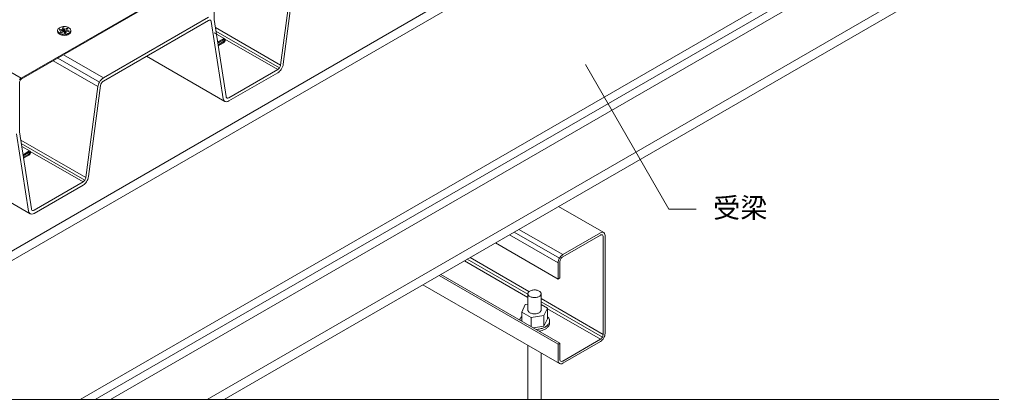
# Model space of a CAD drawing. Units: millimetres, scale not verified. Extents: x -2760 to 2760, y -1910 to 1910.
# Drawn here: x -167 to 728, y -1320 to -970 of the extents above; entities that cross this region are included whole.
import ezdxf
from ezdxf.enums import TextEntityAlignment as Align

# ---------------------------------------------------------------- set-up
doc = ezdxf.new("R2010")
doc.units = ezdxf.units.MM
doc.header["$LTSCALE"] = 7
for name, color, linetype, lineweight in [('0-0_0', 7, 'Continuous', 18), ('0-4_MOJI', 7, 'Continuous', 18), ('0-6_dannnetu', 6, 'Continuous', 18), ('0-7_KANAMONO', 5, 'Continuous', 18), ('0-8_doubuti', 5, 'Continuous', 18), ('0-B_STEEL-A', 5, 'Continuous', 18), ('0-C_joint', 3, 'Continuous', 18), ('0-D_dekki2', 1, 'Continuous', 18)]:
    doc.layers.add(name, color=color, linetype=linetype, lineweight=lineweight)
doc.styles.add('ＭＳ ゴシック', font='')
doc.styles.get('ＭＳ ゴシック').set_extended_font_data('MS Gothic')

msp = doc.modelspace()

# ---------------------------------------------------------------- linework, layer by layer
at = {"layer": '0-0_0'}
msp.add_lwpolyline([(-1799.933, -1319.882), (1800.067, -1319.882), (1800.067, 1080.118), (-1799.933, 1080.118)], close=True, dxfattribs=at)
at = {"layer": '0-4_MOJI'}
msp.add_lwpolyline([(456.085, -1144.383), (430.866, -1144.383), (354.011, -1011.265)], dxfattribs=at)
at = {"layer": '0-6_dannnetu'}
msp.add_line((204.395, -1214.167), (330.03, -1286.703), dxfattribs=at)
at = {"layer": '0-7_KANAMONO'}
for p, q in [((73.179, -1011.912), (84.229, -928.07)), ((86.792, -927.078), (75.743, -1010.92)), ((-89.912, -1023.585), (6.923, -967.678)), ((6.923, -970.678), (-89.912, -1026.585)), ((20.536, -1042.794), (9.486, -971.71)), ((12.05, -969.743), (23.099, -1040.826)), ((73.179, -1011.912), (13.224, -977.297)), ((72.18, -1014.39), (13.746, -980.653)), ((70.616, -1015.905), (22.05, -987.865)), ((-89.912, -1023.585), (-126.718, -1002.335)), ((-95.039, -1031.57), (-136.196, -1007.808)), ((-93.586, -1027.464), (-131.914, -1005.335)), ((21.996, -1045.223), (-50.098, -1003.599)), ((25.663, -1041.858), (70.616, -1015.905)), ((70.616, -1018.905), (25.663, -1044.858)), ((-106.088, -1115.412), (-95.039, -1031.57)), ((-92.475, -1030.578), (-103.524, -1114.42)), ((-167.217, -1073.243), (-156.168, -1144.326)), ((-158.732, -1146.294), (-169.781, -1075.21)), ((-106.088, -1115.412), (-166.043, -1080.797)), ((-107.087, -1117.89), (-165.522, -1084.153)), ((-108.651, -1119.405), (-157.217, -1091.365)), ((-157.271, -1148.723), (-229.366, -1107.099)), ((-153.605, -1145.358), (-108.651, -1119.405)), ((-108.651, -1122.405), (-153.605, -1148.358))]:
    msp.add_line(p, q, dxfattribs=at)
for centre, radius, start, end in [((8.203, -972.772), 2.455, 94.71433, 121.43538), ((8.106, -971.621), 1.3, 41.49299, 94.63557), ((7.636, -971.94), 1.865, 7.08174, 39.25552), ((65.301, -1009.59), 10.526, 323.33994, 352.74311), ((67.455, -1011.075), 5.772, 303.20198, 324.95008), ((64.294, -1009.245), 11.544, 303.20198, 324.95008), ((67.958, -1011.247), 5.263, 323.33994, 352.74311), ((-83.624, -1033.299), 11.544, 149.64197, 171.39007), ((-84.357, -1032.527), 10.526, 121.84894, 151.25211), ((-86.768, -1031.442), 5.772, 149.64197, 171.39007), ((-87.134, -1031.056), 5.263, 121.84894, 151.25211), ((24.248, -1042.329), 3.742, 187.13717, 219.20009), ((23.296, -1042.972), 2.599, 221.49299, 274.63557), ((24.956, -1040.594), 1.871, 187.13717, 219.20009), ((24.479, -1040.915), 1.3, 221.49299, 274.63557), ((23.092, -1040.637), 4.942, 274.80535, 301.34436), ((24.377, -1039.748), 2.471, 274.80535, 301.34436), ((-111.812, -1114.575), 5.772, 303.20198, 324.95008), ((-111.309, -1114.747), 5.263, 323.33994, 352.74311), ((-113.966, -1113.09), 10.526, 323.33994, 352.74311), ((-114.973, -1112.745), 11.544, 303.20198, 324.95008), ((-154.312, -1144.094), 1.871, 187.13717, 219.20009), ((-154.788, -1144.415), 1.3, 221.49299, 274.63557), ((-154.89, -1143.248), 2.471, 274.80535, 301.34436), ((-155.019, -1145.829), 3.742, 187.13717, 219.20009), ((-155.972, -1146.472), 2.599, 221.49299, 274.63557), ((-156.176, -1144.137), 4.942, 274.80535, 301.34436)]:
    msp.add_arc(centre, radius, start, end, dxfattribs=at)
at = {"layer": '0-8_doubuti'}
for p, q in [((370.795, -1166.096), (329.226, -1142.096)), ((333.092, -1186.399), (292.791, -1163.132)), ((328.762, -1193.899), (284.131, -1168.132)), ((330.03, -1189.632), (288.461, -1165.632)), ((333.092, -1186.399), (367.733, -1166.399)), ((367.733, -1168.399), (333.092, -1188.399)), ((370.331, -1259.899), (370.331, -1169.899)), ((372.063, -1168.899), (372.063, -1258.899)), ((328.762, -1208.899), (271.141, -1175.632)), ((247.758, -1189.132), (302.003, -1220.45)), ((242.562, -1192.132), (300.988, -1225.864)), ((245.16, -1190.632), (301.049, -1222.899)), ((328.762, -1268.899), (219.179, -1205.632)), ((220.911, -1204.632), (330.494, -1267.899)), ((313.235, -1226.935), (370.331, -1259.899)), ((313.235, -1229.935), (369.57, -1262.46)), ((318.942, -1236.23), (367.733, -1264.399)), ((333.092, -1284.399), (367.733, -1264.399)), ((367.733, -1266.399), (333.092, -1286.399))]:
    msp.add_line(p, q, dxfattribs=at)
for points in [[(330.494, -1192.899), (330.494, -1207.899), (328.762, -1208.899), (328.762, -1193.899)], [(328.762, -1283.899), (328.762, -1268.899), (330.494, -1267.899), (330.494, -1282.899)]]:
    msp.add_lwpolyline(points, dxfattribs=at)
for centre, radius, start, end in [((369.816, -1169.762), 3.955, 92.12136, 121.77714), ((368.983, -1170.417), 2.373, 92.12136, 121.77714), ((368.927, -1169.332), 1.288, 28.6015, 91.3985), ((369.722, -1167.955), 2.146, 28.6015, 91.3985), ((367.942, -1169.83), 2.39, 358.33228, 27.76921), ((368.081, -1168.783), 3.984, 358.33228, 27.76921), ((337.731, -1194.242), 8.975, 149.08834, 177.81062), ((337.872, -1193.993), 8.973, 122.18583, 150.91522), ((335.875, -1193.105), 5.385, 149.08834, 177.81062), ((335.96, -1192.956), 5.384, 122.18583, 150.91522), ((364.952, -1259.694), 5.384, 329.08478, 357.81417), ((363.097, -1258.557), 8.973, 329.08478, 357.81417), ((362.952, -1258.804), 8.975, 302.18938, 330.91166), ((364.865, -1259.842), 5.385, 302.18938, 330.91166), ((332.716, -1284.022), 3.955, 178.22286, 207.87864), ((331.103, -1284.844), 2.146, 208.6015, 271.3985), ((332.866, -1282.973), 2.373, 178.22286, 207.87864), ((331.899, -1283.466), 1.288, 208.6015, 271.3985), ((331.001, -1283.009), 3.984, 272.23079, 301.66772), ((331.837, -1282.365), 2.39, 272.23079, 301.66772)]:
    msp.add_arc(centre, radius, start, end, dxfattribs=at)
at = {"layer": '0-B_STEEL-A'}
for p, q in [((1063.554, -468.132), (-411.72, -1319.882)), ((1063.554, -477.132), (-396.132, -1319.882)), ((1018.954, -683.382), (-83.497, -1319.882)), ((1063.554, -709.132), (5.704, -1319.882)), ((1063.554, -718.132), (21.292, -1319.882)), ((916.763, -726.382), (-111.209, -1319.882)), ((923.691, -730.382), (-97.353, -1319.882))]:
    msp.add_line(p, q, dxfattribs=at)
at = {"layer": '0-C_joint'}
for p, q in [((300.988, -1237.399), (300.988, -1222.399)), ((313.235, -1237.399), (313.235, -1222.399)), ((295.281, -1247.569), (295.281, -1239.23)), ((303.942, -1252.569), (303.942, -1244.23)), ((315.772, -1242.399), (315.772, -1252.399)), ((318.942, -1245.569), (318.942, -1235.569)), ((320.89, -1249.399), (320.89, -1247.399)), ((300.99, -1319.882), (300.99, -1269.936)), ((313.235, -1319.882), (313.235, -1277.006))]:
    msp.add_line(p, q, dxfattribs=at)
for points in [[(301.027, -1232.001), (298.451, -1232.399), (295.281, -1239.23), (303.942, -1244.23), (315.772, -1242.399), (318.942, -1235.569), (313.231, -1232.272)], [(306.21, -1253.879), (315.772, -1252.399), (318.942, -1245.569)]]:
    msp.add_lwpolyline(points, dxfattribs=at)
for centre, radius, start, end in [((303.141, -1222.409), 2.153, 155.18299, 179.73157), ((303.148, -1222.388), 2.16, 180.31103, 204.77441), ((303.914, -1222.786), 3.012, 133.82578, 154.85996), ((303.923, -1222.007), 3.023, 205.17845, 226.13581), ((305.1, -1220.803), 4.707, 225.95476, 240.48703), ((305.066, -1223.95), 4.651, 119.4236, 134.13461), ((306.218, -1225.946), 6.955, 108.45497, 119.61063), ((306.212, -1218.866), 6.941, 240.37751, 251.5569), ((306.894, -1227.961), 9.08, 98.4225, 108.47645), ((306.886, -1216.87), 9.047, 251.50548, 261.59557), ((307.096, -1229.143), 10.279, 89.91198, 98.57049), ((307.12, -1215.329), 10.606, 261.56327, 269.95426), ((307.103, -1229.47), 10.606, 81.56327, 89.95426), ((307.127, -1215.656), 10.279, 269.91198, 278.57049), ((307.337, -1227.929), 9.047, 71.50548, 81.59557), ((307.329, -1216.838), 9.08, 278.4225, 288.47645), ((308.011, -1225.933), 6.941, 60.37751, 71.5569), ((308.005, -1218.852), 6.955, 288.45497, 299.61063), ((309.123, -1223.996), 4.707, 45.95476, 60.48703), ((309.157, -1220.849), 4.651, 299.4236, 314.13461), ((310.3, -1222.792), 3.023, 25.17845, 46.13581), ((310.31, -1222.013), 3.012, 313.82578, 334.85996), ((311.075, -1222.411), 2.16, 0.31103, 24.77441), ((311.082, -1222.389), 2.153, 335.18299, 359.73157), ((299.923, -1248.292), 6.778, 133.82578, 154.85996), ((302.516, -1250.913), 10.464, 133.73758, 134.13461), ((303.148, -1237.388), 2.16, 180.31103, 204.77441), ((303.923, -1237.007), 3.023, 205.17845, 226.13581), ((305.1, -1235.803), 4.707, 225.95476, 240.48703), ((306.212, -1233.866), 6.941, 240.37751, 251.5569), ((306.886, -1231.87), 9.047, 251.50548, 261.59557), ((307.12, -1230.329), 10.606, 261.56327, 269.95426), ((307.127, -1230.656), 10.279, 269.91198, 278.57049), ((307.329, -1231.838), 9.08, 278.4225, 288.47645), ((308.005, -1233.852), 6.955, 288.45497, 299.61063), ((309.157, -1235.849), 4.651, 299.4236, 314.13461), ((310.31, -1237.013), 3.012, 313.82578, 334.85996), ((311.082, -1237.389), 2.153, 335.18299, 359.73157), ((311.643, -1251.016), 10.592, 45.95476, 46.44232), ((314.293, -1248.307), 6.802, 25.17845, 46.13581), ((298.184, -1247.446), 4.844, 155.18299, 168.75886), ((309.128, -1239.442), 15.65, 288.45497, 299.61063), ((311.72, -1243.934), 10.464, 299.4236, 314.13461), ((314.307, -1248.53), 6.778, 313.82578, 334.85996), ((314.313, -1246.554), 6.778, 313.82578, 334.85996), ((316.046, -1249.377), 4.844, 335.18299, 359.73157), ((316.036, -1247.45), 4.861, 0.31103, 24.77441), ((316.052, -1247.401), 4.844, 335.18299, 359.73157), ((307.154, -1232.251), 23.128, 273.87295, 278.57049), ((307.608, -1234.91), 20.43, 278.4225, 288.47645), ((307.601, -1236.887), 20.43, 281.0308, 288.47645), ((309.122, -1241.418), 15.65, 288.45497, 299.61063), ((311.714, -1245.91), 10.464, 299.4236, 314.13461)]:
    msp.add_arc(centre, radius, start, end, dxfattribs=at)
at = {"layer": '0-D_dekki2'}
for p, q in [((-165.769, -1023.882), (-485.765, -839.132)), ((-165.769, -1023.882), (9.168, -922.882)), ((9.168, -923.882), (-165.769, -1024.882)), ((12.199, -923.632), (12.199, -970.703)), ((-132.056, -979.882), (-132.056, -980.882)), ((-129.943, -978.833), (-129.943, -979.689)), ((-127.439, -980.076), (-127.336, -981.367)), ((-126.944, -979.297), (-126.944, -981.141)), ((-126.37, -977.341), (-126.37, -980.809)), ((-125.594, -979.012), (-125.594, -982.206)), ((-124.919, -980.466), (-124.919, -982.271)), ((-124.425, -979.687), (-124.425, -980.543)), ((-123.466, -977.783), (-123.466, -979.133)), ((-119.808, -979.882), (-119.808, -980.882)), ((21.786, -987.609), (12.199, -982.074)), ((21.786, -987.609), (14.141, -983.195)), ((15.327, -990.826), (20.715, -987.715)), ((20.715, -988.715), (15.47, -991.743)), ((15.684, -993.12), (20.715, -990.215)), ((20.715, -991.215), (15.826, -994.037)), ((-167.068, -1027.132), (-167.068, -1074.203)), ((-157.481, -1091.109), (-165.126, -1086.695)), ((-163.94, -1094.326), (-158.553, -1091.215)), ((-158.553, -1092.215), (-163.798, -1095.243)), ((-163.584, -1096.62), (-158.553, -1093.715)), ((-158.553, -1094.715), (-163.441, -1097.537))]:
    msp.add_line(p, q, dxfattribs=at)
for points in [[(-129.581, -981.313), (-127.439, -980.076), (-130.32, -979.631)], [(-129.943, -978.833), (-126.944, -979.297), (-127.75, -977.561)], [(-125.495, -982.419), (-126.269, -980.751), (-128.403, -981.983)], [(-126.37, -977.341), (-125.594, -979.012), (-123.466, -977.783)], [(-121.92, -980.93), (-124.919, -980.466), (-124.116, -982.197)], [(-122.283, -978.45), (-124.425, -979.687), (-121.543, -980.133)]]:
    msp.add_lwpolyline(points, dxfattribs=at)
for centre, radius, start, end in [((-129.91, -979.882), 2.146, 148.6015, 211.3985), ((-129.91, -980.882), 2.146, 180, 211.3985), ((-128.387, -980.872), 3.962, 118.25032, 147.85117), ((-128.402, -978.907), 3.941, 212.0671, 241.83141), ((-128.402, -979.907), 3.941, 212.0671, 241.83141), ((-128.796, -979.882), 1.545, 148.6015, 170.65176), ((-126.135, -985.068), 8.724, 88.66567, 118.23328), ((-126.135, -974.696), 8.724, 241.76672, 271.33433), ((-126.135, -975.696), 8.724, 241.76672, 271.33433), ((-127.699, -980.595), 2.853, 141.8679, 147.85117), ((-127.71, -979.18), 2.838, 228.74859, 241.83141), ((-126.078, -976.148), 6.281, 241.76672, 248.28164), ((-126.078, -983.616), 6.281, 92.66075, 105.43727), ((-125.793, -985.334), 8.989, 62.2127, 90.88835), ((-125.793, -974.429), 8.989, 269.11165, 297.7873), ((-125.793, -975.429), 8.989, 269.11165, 297.7873), ((-125.832, -975.956), 6.472, 272.97723, 285.36747), ((-125.832, -983.808), 6.472, 62.2127, 68.5635), ((-124.165, -980.595), 2.853, 48.74215, 61.74968), ((-124.154, -979.18), 2.838, 321.9208, 327.9329), ((-123.068, -979.882), 1.545, 328.6015, 350.65176), ((-123.477, -980.872), 3.962, 32.14883, 61.74968), ((-123.462, -978.907), 3.941, 298.16859, 327.9329), ((-123.462, -979.907), 3.941, 298.16859, 327.9329), ((-121.954, -979.882), 2.146, 328.6015, 31.3985), ((-121.954, -980.882), 2.146, 328.6015, 360), ((21.026, -989.217), 0.591, 92.05498, 121.84352), ((19.977, -989.057), 1.373, 302.47692, 330.62413), ((18.994, -988.512), 3.204, 302.47692, 330.62413), ((21.442, -988.886), 1.378, 92.05498, 121.84352), ((21.013, -988.949), 0.322, 28.6015, 91.3985), ((20.027, -989.041), 1.338, 328.99669, 357.90226), ((20.756, -989.075), 0.608, 358.58582, 27.51567), ((21.411, -988.26), 0.751, 28.6015, 91.3985), ((19.11, -988.476), 3.122, 328.99669, 357.90226), ((20.812, -988.555), 1.418, 358.58582, 27.51567), ((-163.38, -1027.678), 4.486, 122.18417, 150.91687), ((-164.378, -1027.234), 2.692, 149.08313, 177.81583), ((-164.335, -1027.16), 2.692, 122.18417, 150.91687), ((-158.241, -1092.717), 0.591, 92.05498, 121.84352), ((-157.825, -1092.386), 1.378, 92.05498, 121.84352), ((-158.254, -1092.449), 0.322, 28.6015, 91.3985), ((-157.857, -1091.76), 0.751, 28.6015, 91.3985), ((-160.157, -1091.976), 3.122, 328.99669, 357.90226), ((-158.455, -1092.055), 1.418, 358.58582, 27.51567), ((-159.29, -1092.557), 1.373, 302.47692, 330.62413), ((-160.273, -1092.012), 3.204, 302.47692, 330.62413), ((-159.24, -1092.541), 1.338, 328.99669, 357.90226), ((-158.511, -1092.575), 0.608, 358.58582, 27.51567)]:
    msp.add_arc(centre, radius, start, end, dxfattribs=at)

# ---------------------------------------------------------------- texts
at = {"layer": '0-4_MOJI', "style": 'ＭＳ ゴシック'}
msp.add_text('受梁', height=18.33, dxfattribs=at).set_placement((471.581, -1157.929), align=Align.BOTTOM_LEFT)

doc.saveas('drawing.dxf')
